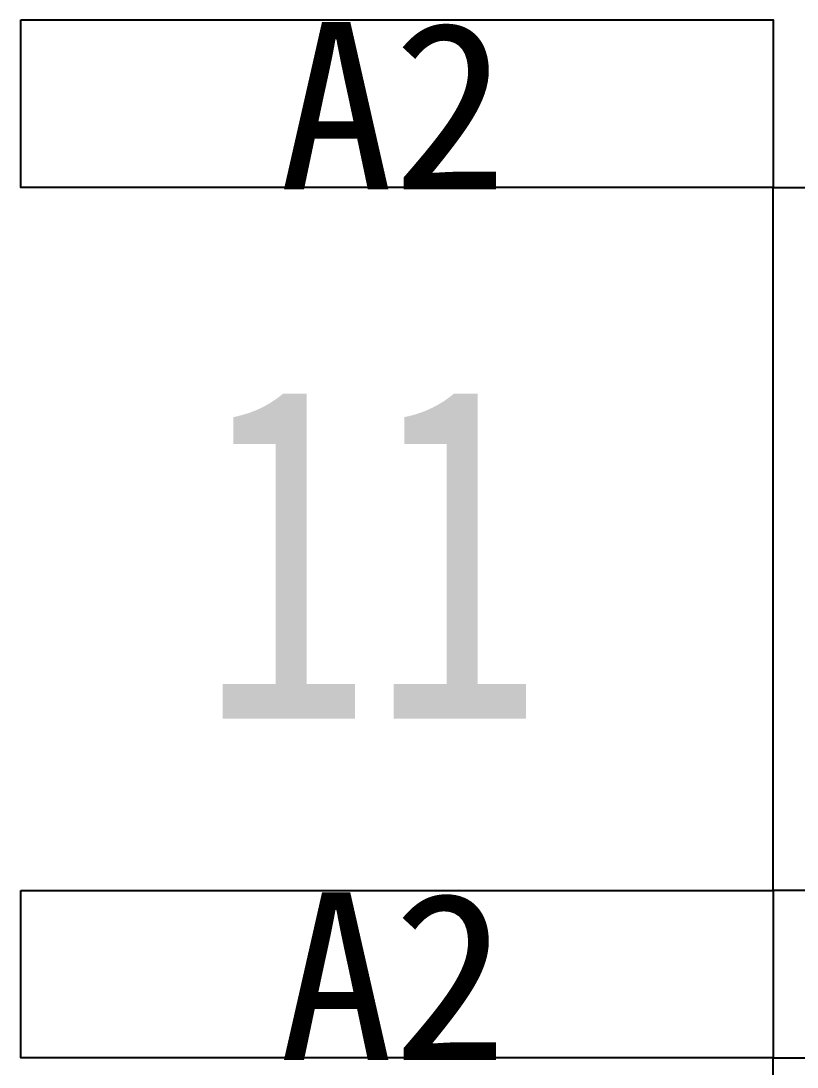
# Model space of a CAD drawing. Extents: x 9732137 to 18866768, y -962146 to 246094.
# Drawn here: x 9732137 to 9778489, y -371251 to -308763 of the extents above; entities that cross this region are included whole.
import ezdxf
from ezdxf.enums import TextEntityAlignment as Align

# ---------------------------------------------------------------- set-up
doc = ezdxf.new("R2010")
doc.units = 0
doc.header["$LTSCALE"] = 1000
for name, color, linetype in [('BORDER', 7, 'CONTINUOUS'), ('S_BEAMDIMLOCAL', 7, 'CONTINUOUS'), ('SIGN', 4, 'CONTINUOUS'), ('柱', 2, 'CONTINUOUS')]:
    doc.layers.add(name, color=color, linetype=linetype)
doc.styles.add('黑体', font='simhei.ttf')

msp = doc.modelspace()

# ---------------------------------------------------------------- linework, layer by layer
at = {"layer": 'BORDER'}
for points in [[(9777056.8, -360706.3), (9777056.8, -318706.3), (9836456.8, -318706.3), (9836456.8, -360706.3)], [(9777056.8, -412706.3), (9777056.8, -370706.3), (9836456.8, -370706.3), (9836456.8, -412706.3)]]:
    msp.add_lwpolyline(points, close=True, dxfattribs=at)
at = {"layer": '柱'}
for points in [[(9732136.8, -308706.3), (9777056.8, -308706.3), (9777056.8, -318706.3), (9732136.8, -318706.3)], [(9732136.8, -360706.3), (9777056.8, -360706.3), (9777056.8, -370706.3), (9732136.8, -370706.3)]]:
    msp.add_lwpolyline(points, close=True, dxfattribs=at)

# ---------------------------------------------------------------- texts
at = {"layer": 'S_BEAMDIMLOCAL', "color": 4, "style": '黑体'}
for p in [(9754364, -318820.2), (9754364, -370820.2)]:
    msp.add_text('A2', height=10000, dxfattribs=at).set_placement(p, align=Align.CENTER)
at = {"layer": 'SIGN', "color": 2, "style": '黑体', "width": 0.75}
msp.add_text('11', height=20000, dxfattribs=at).set_placement((9753066.9, -350446.8), align=Align.CENTER)

doc.saveas('drawing.dxf')
